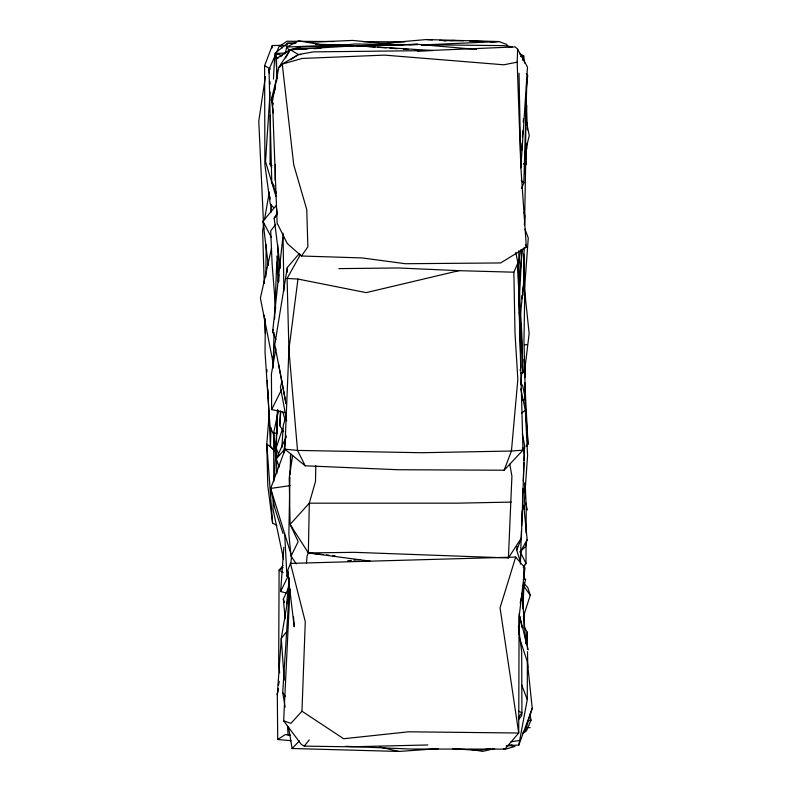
<?xml version="1.0" encoding="UTF-8"?>
<svg xmlns="http://www.w3.org/2000/svg" width="791" height="791" viewBox="0 0 791 791"><rect width="100%" height="100%" fill="white"/><g stroke="black" fill="none" stroke-linecap="round" stroke-linejoin="round"><path stroke-width="1.19" d="M506.715 745.597L518.797 745.082L527.281 699.57L527.36 661.77L519.351 637.556M270.255 115.348L270.087 164.251L271.718 167.385M523.345 567.523L525.995 563.499L526.064 542.834M526.104 533.114L526.193 506.369L525.175 482.965M524.393 565.1L524.126 578.537M524.848 492.714L524.917 482.905M276.939 270.908L277.236 261.079M525.343 174.416L526.084 95.652M265.38 318.783L265.025 352.035L269.998 426.359L273.884 435.327M265.835 276.909L266.181 244.884M271.204 211.8L271.303 204.454M519.292 635.124L519.262 613.549M520.162 317.29L523.484 285.413L524.156 247.415M524.552 225.356L525.62 165.309L523.889 163.608M274.19 450.9L270.463 446.134L267.754 389.231M271.046 211.978L271.175 204.592M275.12 180.328L275.416 164.409M289.911 477.062L288.863 534.35L291.048 556.162L296.309 563.835M289.951 474.62L290.752 453.915M315.807 465.642L315.5 481.472L309.301 503.185L308.342 552.929L307.096 555.796L306.443 563.073M278.659 281.814L278.837 274.457M526.41 110.167L526.549 105.233L525.54 99.152M292.67 455.25L289.219 478.001L290.109 524.403L308.342 552.929L354.427 552.326L508.405 557.952L511.925 476.142L509.77 464.04M270.463 446.134L271.016 427.783M521.556 188.396L523.83 182.879L526.836 82.244L526.42 78.655M287.182 272.272L287.331 267.457L299.245 253.634M520.369 564.092L520.834 550.754M526.41 108.931L526.549 105.233L527.142 124.988M523.019 608.902L523.86 585.824M276.197 447.973L276.464 440.597M276.692 434.447L277.245 419.695M277.334 417.233L277.611 409.857L274.319 479.662M283.89 291.137L283.02 233.187M289.941 589.928L283.662 720.848L290.93 723.37L301.964 711.208L305.277 621.696L290.485 563.41L515.702 557.072L524.947 567.869L519.104 616.97L518.718 733.01L504.885 749.136L410.549 749.037L345.509 746.299M521.467 530.553L520.34 561.343L516.721 550.318L516.998 546.621M521.645 525.629L522.189 510.848M522.456 503.452L522.999 488.67M523.266 481.284L523.949 462.804M524.038 460.342L524.581 445.56L522.396 433.695M274.072 332.527L273.122 368.082M274.596 318.941L276.623 265.845L277.433 262.325M277.661 410.183L276.178 447.963L276.88 473.552M476.587 49.418L417.697 44.345L300.244 47.074L290.267 49.635L278.778 67.492L272.47 100.961L277.117 223.092L287.222 243.48L301.47 256.007L362.08 257.925L405.358 263.719L500.584 262.958L526.361 247.217L520.844 167.02L517.166 62.173L517.66 49.25L515.327 46.906L417.243 51.02M515.821 252.448L517.907 262.958L522.97 450.138L504.124 470.22L397.833 469.725L305.217 465.8L284.879 449.209L288.913 349.632L287.093 278.452L300.511 254.386M516.721 550.318L521.358 538.018L524.581 445.56L524.028 452.956M283.751 431.738L279.777 425.657L280.41 411.102M273.34 500.485L272.944 509.058L283.554 558.94M273.459 79.12L274.823 53.452L287.42 43.287L296.012 42.912M519.321 299.186L521.931 250.085M520.854 165.349L521.398 155.491M521.674 150.557L522.08 143.161M522.426 136.991L522.762 130.831M523.237 122.2L523.444 118.502M524.838 171.855L525.135 166.921M525.59 159.525L526.193 149.657M526.42 145.959L526.569 143.497M281.853 447.686L283.297 425.212L285.917 417.005M285.155 707.124L282.703 692.53L289.022 595.079L290.01 592.874M270.097 91.993L265.519 161.611L275.97 196.435M520.873 167.86L527.488 67.027L517.66 49.25M279.777 425.657L280.746 411.172M524.374 224.575L524.967 215.983L524.136 212.384M523.85 509.137L527.577 455.369L525.343 410.222L520.765 388.826M524.828 377.732L525.343 370.495L523.998 359.48M273.34 356.039L272.984 360.933L273.291 358.491M273.518 353.607L274.062 346.24M283.831 547.323L280.637 591.53L286.5 593.042M524.057 295.34L528.269 237.992L525.006 229.192M269.335 412.012L266.794 444.008L267.773 485.466L272.588 523.148L276.899 525.422M526.213 643.854L527.192 632.167L524.156 626.917M519.133 284.523L522.218 248.987M272.094 47.984L272.312 45.522L282.644 45.394M520.893 384.881L521.704 372.719M522.732 60.334L523.108 56.655L520.893 56.201M286.629 603.849L289.15 579.506M290.791 563.686L291.553 556.389M526.45 87.564L527.726 75.442L526.292 73.563M275.921 339.458L272.628 331.825L282.842 237.191M288.715 597.136L289.615 588.761L281.28 638.456L277.305 694.894L277.72 739.536L291.039 740.673M278.857 681.476L278.432 685.135L278.887 681.417M288.626 597.304L289.615 588.761M524.769 375.28L525.343 370.495L524.759 374.094M524.858 368.833L529.149 333.575L524.077 285.057M520.082 370.465L521.002 366.945L517.907 262.958L513.863 272.193L458.938 270.67L366.203 292.63L297.96 279.055L288.913 349.632L297.505 450.415L305.217 465.8M283.079 533.618L274.833 508.356L270.67 488.423L283.643 453.441L285.966 435.327M521.585 298.86L522.109 295.191M522.456 292.749L523.484 285.413M518.55 264.342L520.656 249.847M265.39 76.638L258.776 121.112L263.779 229.252M287.331 267.457L274.784 344.639L286.065 403.934L278.62 364.216M263.858 223.467L262.612 230.735L264.243 283.574M264.491 219.829L269.296 191.956M275.841 348.752L271.422 374.034L271.639 409.54L285.976 412.783M524.927 157.745L526.707 148.253L526.588 143.349M285.482 52.868L287.42 43.287L294.776 43.525M277.997 412.437L273.656 432.845L273.785 481.729M271.59 247.998L260.397 298.098L273.281 363.761M520.191 602.979L525.689 579.061L523.256 579.526M272.628 331.825L273.182 329.491M524.888 153.434L529.248 135.647L525.511 116.564M281.912 381.222L280.439 387.165L286.698 420.842M523.672 505.281L527.162 539.561L525.382 546.64L520.399 551.683M281.24 589.226L280.637 591.53L287.983 576.342M527.36 661.77L532.224 708.281L525.659 729.777L523.069 732.337M515.702 557.072L500.06 607.804L518.718 733.01L408.472 731.804L343.64 738.745L301.964 711.208M523.296 616.99L530.267 595.208L527.775 587.525L523.691 583.066M282.614 428.406L276.178 447.963L278.798 454.845M275.505 88.028L271.382 99.666L273.3 112.975M518.797 745.082L532.224 708.281M504.124 470.22L511.441 451.038L517.838 379.383L515.01 333.357L513.863 272.193M273.676 207.628L270.265 204.098L264.896 164.726L264.599 65.683L272.312 45.522M525.837 150.517L526.707 148.253L526.47 145.811M277.255 75.6L271.382 99.666L273.33 104.115M293.55 617L294.193 626.818L287.588 570.697L290.485 563.41M283.643 453.441L285.521 448.892M529.901 714.144L531.058 720.126L526.47 730.825L522.673 733.623M276.356 193.202L271.768 182.029L269.009 69.41L274.793 56.329M276.237 53.056L279.609 45.423L285.64 45.7M279.411 466.947L276.128 459.057L286.164 436.879M285.155 618.75L283.356 599.014L288.992 586.971M291.048 556.162L298.167 541.617L290.109 524.403L309.301 503.185L457.386 503.165L511.194 502.087M271.639 409.54L281.467 389.904M277.453 75.827L276.356 77.894L277.493 75.758M520.132 552.405L527.162 539.561M285.591 57.961L290.267 49.635L356.632 45.73L417.697 44.345L409.115 44.701M280.35 268.218L274.18 218.227L277.176 213.115M526.697 446.144L528.002 444.117L524.819 382.864M508.405 557.952L521.358 538.018M288.27 573.979L286.915 576.046L289.358 578.656M301.47 256.007L307.877 246.861L306.75 209.516L293.748 164.844L282.249 64.081L298.395 54.569L313.305 51.88L433.171 50.545L356.632 45.73L375.102 47.065M518.283 717.684L521.912 712.74L521.694 651.942L518.421 626.274M275.782 224.298L270.7 230.843L272.134 264.253L275.654 308.401M286.639 631.712L281.28 638.456L284.236 680.161M518.58 719.563L521.645 715.746L521.912 712.74L518.718 711.218M283.662 720.848L301.331 744.43L304.268 746.121L309.261 739.911M274.18 218.227L277.157 214.539M268.317 265.479L262.948 221.302L276.158 205.502L277.186 212.749M276.128 459.057L284.157 449.792M283.04 565.674L279.094 570.153L278.689 664.311L279.648 672.894M526.391 445.936L528.002 444.117L524.819 398.733M288.428 726.593L292.097 748.494L299.453 740.86M284.206 54.025L287.074 51.682M521.496 413.189L525.343 410.222M280.449 56.655L282.328 55.34M280.874 45.443L286.985 41.251L333.673 41.528M283.079 567.523L279.094 570.153L283.129 572.575M280.736 66.197L278.778 67.492L282.249 64.081L302.172 58.445L384.525 55.113L503.778 64.793L517.166 62.173M290.544 59.74L298.395 54.569L300.837 54.5M277.72 739.536L285.284 734.572L290.594 735.225M276.761 80.534L276.484 58.514L290.267 49.635L307.412 48.923M289.466 50.99L286.876 47.035L298.622 40.816L325.408 45.463M297.001 48.785L300.244 47.074M512.084 744.786L506.23 746.279M521.922 400.434L525.432 399.257L523.978 340.684L524.74 293.036L523.691 254.129M276.484 58.514L278.65 57.812M527.834 721.105L531.058 720.126M494.602 748.553L482.807 751.391L470.675 749.403M508.573 47.559L512.143 46.817L503.649 45.611L421.039 44.731M511.026 741.77L519.361 740.534M490.46 748.622L478.318 750.432L452.581 748.652M290.079 485.644L270.67 488.423L291.098 554.61M524.581 344.906L526.994 344.629M339.833 45.492L354.467 44.009L417.341 44.692M347.714 560.789L351.382 560.423M353.824 560.186L359.935 559.583M490.361 42.328L498.894 41.547L506.547 44.375L508.01 46.293M379.581 43.673L426.29 39.55L498.894 41.547L421.583 44.978M292.097 748.494L398.931 751.45L438.333 748.652M450.247 40.756L463.556 40.756M277.236 78.161L275.604 53.521L285.462 52.987M307.056 42.417L352.47 40.42L396.518 44.711M313.543 48.666L320.899 48.36M390.734 45.463L402.995 44.958M286.876 47.035L337.539 44.968L347.279 46.234M520.498 372.957L522.95 372.858L521.773 333.426L519.4 291.385L518.777 250.737M404.933 41.854L363.168 41.696M444.137 40.746L455.171 40.43M427.852 744.954L350.64 746.823L304.268 746.121M338.825 268.624L398.377 267.971L458.938 270.67M276.474 58.366L275.604 53.521L279.134 53.62M315.599 44.207L348.683 45.285M469.538 40.984L483.914 41.528M287.093 278.452L297.96 279.055M426.29 39.55L432.37 39.916M439.667 40.351L445.748 40.717M526.816 727.483L530.178 727.71M377.574 47.242L386.186 47.875M389.884 48.142L397.27 48.676M403.43 49.121L408.354 49.477M414.514 49.922L418.202 50.189M520.775 56.477L523.108 56.655M284.879 449.209L297.505 450.415L421.227 452.729L511.441 451.038L522.97 450.138L522.436 447.746M322.896 554.54L308.342 552.929L370.297 561.165M326.535 554.946L328.957 555.213M332.606 555.608L335.028 555.885M503.56 748.741L505.983 749.028L515.01 746.427L509.226 745.498M277.196 433.428L273.656 432.845L275.693 458.553M379.799 747.02L398.931 751.45M521.516 55.311L523.741 55.904L524.591 63.082M275.604 53.521L282.229 55.607M519.509 53.739L523.741 55.904M264.599 65.683L270.502 69.015M290.267 49.635L298.395 54.569M272.045 165.695L269.869 163.875M523.731 163.895L525.62 165.309M273.34 449.258L266.794 444.008L272.588 523.148M279.609 45.423L282.387 47.875M289.417 578.27L286.915 576.046L284.75 534.904M521.259 180.467L523.83 182.879M523.098 585.281L530.267 595.208M282.703 692.53L285.353 696.406M520.873 383.002L522.762 386.018L525.432 399.257L524.799 393.167M271.768 182.029L274.23 186.093M262.948 221.302L271.481 237.587M520.063 551.416L525.995 563.499M287.588 570.697L288.458 572.763M521.516 684.581L527.281 699.57M525.57 244.874L526.361 247.217M283.356 599.014L284.463 602.495M282.822 412.16L285.284 420.308M528.2 649.876L519.598 615.942L522.07 627.579M525.62 502.819L527.379 510.017M267.882 395.362L268.564 398.941M519.311 312.672L521.012 327.148L522.95 372.858M269.009 69.41L269.296 73.079M269.958 81.621L270.146 84.064M522.119 593.201L525.837 643.736M287.449 725.545L288.151 735.353M290.287 456.338L290.692 462.478M264.204 315.154L265.39 333.584M276.919 255.997L278.205 281.804M525.708 148.738L526.381 164.597M277.008 263.532L277.245 269.701M266.903 369.595L266.972 372.047M267.239 380.649L267.655 394.165M527.211 127.46L527.29 129.932M270.067 196.722L270.136 199.174M525.62 104.076L526.045 121.26M277.71 244.627L278.62 281.517M519.005 73.207L520.844 167.02M527.192 632.167L527.478 649.282M527.518 651.735L527.775 667.624M524.097 565.417L524.097 578.992M524.097 582.69L524.097 585.152M524.097 612.293L524.097 628.331M278.007 688.793L277.305 694.894L278.017 688.763"/></g></svg>
